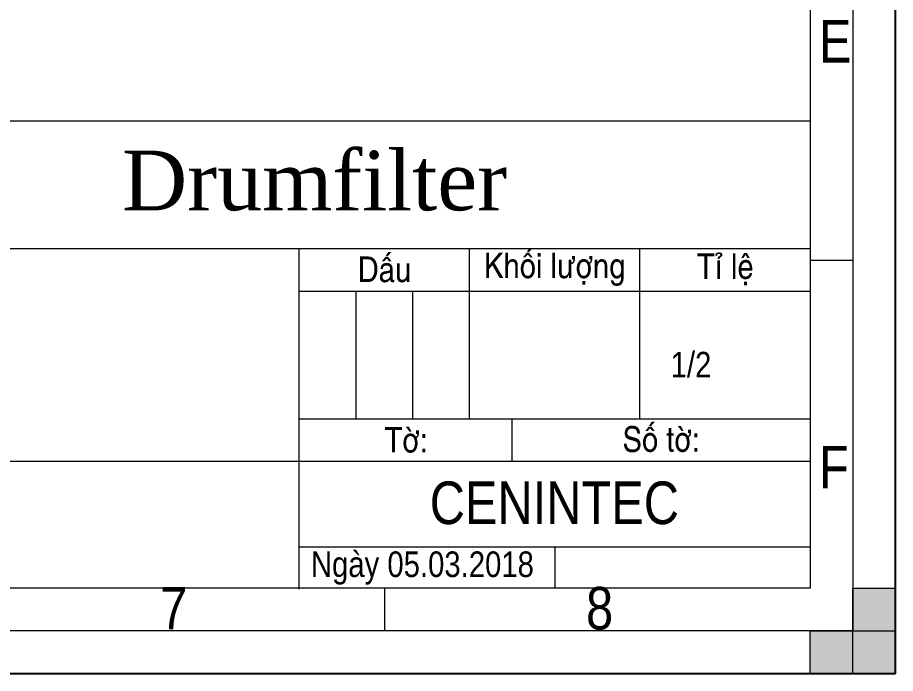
# Model space of a CAD drawing. Header units: millimetres. Extents: x 0 to 840, y 0 to 594.
# Drawn here: x 633.8 to 840, y 0 to 154 of the extents above; entities that cross this region are included whole.
import ezdxf

# ---------------------------------------------------------------- set-up
doc = ezdxf.new("R2010")
doc.units = ezdxf.units.MM
doc.header["$LTSCALE"] = 2
doc.layers.add('Border (ANSI)', color=7, linetype='Continuous', lineweight=70)
doc.layers.add('Symbol (ANSI)', color=7, linetype='Continuous', lineweight=25)
for name, color, linetype, lineweight, true_color in [('Khung ban ve', 5, 'Continuous', 15, 0x0000ff), ('Manh khung ten', 7, 'Continuous', 15, 0x994c4c), ('Net chu', 30, 'Continuous', 15, 0xff7f00), ('THIN', 5, 'Continuous', 15, 0x0000ff)]:
    doc.layers.add(name, color=color, linetype=linetype, lineweight=lineweight, true_color=true_color)
doc.styles.add('Linh_50', font='')
doc.styles.add('Note Text (ANSI)', font='')
doc.styles.get('Linh_50').set_extended_font_data('VNI-Helve-Condense')
doc.styles.get('Note Text (ANSI)').set_extended_font_data('VNI-Helve-Condense')

# ---------------------------------------------------------------- blocks, each defined once
blk = doc.blocks.new('Borders A3_Thuong')
at = {"layer": 'THIN'}
for points in [[(415, 0), (415, 10), (420, 10), (420, 0)], [(420, 0), (410, 0), (410, 5), (420, 5)]]:
    blk.add_hatch(color=256, dxfattribs=at).paths.add_polyline_path(points)
at = {"layer": 'Khung ban ve'}
for p, q in [((410, 287), (410, 10)), ((225, 64.88), (410.02, 64.88)), ((410, 59.88), (410.02, 59.88)), ((410, 54.88), (410.02, 54.88)), ((225, 49.88), (410.02, 49.88)), ((350, 9.88), (350, 49.88)), ((370, 29.88), (370, 49.88)), ((390, 29.88), (390, 49.88)), ((350, 44.88), (410.02, 44.88)), ((410, 39.88), (410.02, 39.88)), ((410, 34.88), (410.02, 34.88)), ((350, 29.88), (410.02, 29.88)), ((375, 24.88), (375, 29.88)), ((410, 24.88), (290, 24.88)), ((410, 19.88), (410.02, 19.88)), ((410, 10), (20, 10))]:
    blk.add_line(p, q, dxfattribs=at)
at = {"layer": 'Manh khung ten', "lineweight": 25}
for p, q in [((420, 0), (420, 297)), ((0, 0), (420, 0))]:
    blk.add_line(p, q, dxfattribs=at)
at = {"layer": 'Manh khung ten'}
for p, q in [((420, 297), (420, 0)), ((415, 292), (415, 5)), ((415, 48.46), (410.02, 48.46)), ((356.67, 29.88), (356.67, 44.88)), ((363.33, 29.88), (363.33, 44.88)), ((350, 14.88), (410.02, 14.88)), ((380.01, 14.88), (380.01, 10)), ((360, 10), (360, 5)), ((415, 5), (15, 5)), ((420, 0), (0, 0))]:
    blk.add_line(p, q, dxfattribs=at)
at = {"layer": 'THIN'}
for p, q in [((415, 0), (415, 10)), ((415, 10), (420, 10)), ((420, 10), (420, 0)), ((410, 0), (410, 5)), ((410, 5), (420, 5)), ((420, 5), (420, 0)), ((420, 0), (410, 0)), ((420, 0), (415, 0))]:
    blk.add_line(p, q, dxfattribs=at)
at = {"layer": 'Border (ANSI)', "style": 'Note Text (ANSI)'}
for s, insert, char_height, width, attachment_point in [('\\fTimes New Roman|b0|i0;\\H7.0000;Drumfilter', (351.81, 57.82), 7, 59.8872, 5), ('Daáu', (360, 47.42), 3, 19.9371, 5), ('Khoái löôïng', (379.99, 47.45), 3, 19.9371, 5), ('Tæ leä', (400.02, 47.45), 3, 19.9948, 5), ('Tôø:', (362.55, 27.41), 3, 24.9188, 5), ('Soá tôø:', (392.49, 27.48), 3, 34.8305, 5), ('\\fVNI-Helve-Condense|b0|i0;\\H5.0000;CENINTEC', (379.95, 20), 5, 59.8872, 5), ('\\fVNI-Helve-Condense|b0|i0;Ngaøy 05.03.2018', (351.37, 12.37), 3, 30.0083, 4)]:
    blk.add_mtext(s, dxfattribs=dict(at, insert=insert, char_height=char_height, width=width, attachment_point=attachment_point))
at = {"layer": 'Net chu', "style": 'Linh_50'}
for s, p in [('E', (411.02, 71.72)), ('F', (411.02, 21.72)), ('7', (333.67, 5.16)), ('8', (383.67, 5.16))]:
    blk.add_text(s, height=5, dxfattribs=at).set_placement(p)

msp = doc.modelspace()

# ---------------------------------------------------------------- block references
at = {"xscale": 2, "yscale": 2, "zscale": 2}
msp.add_blockref('Borders A3_Thuong', (0, 0), dxfattribs=at)

# ---------------------------------------------------------------- texts
at = {"layer": 'Symbol (ANSI)', "insert": (787.21, 75.51), "char_height": 6, "width": 10.4478, "attachment_point": 1, "line_spacing_factor": 0.25, "style": 'Note Text (ANSI)'}
msp.add_mtext('{\\fVNI-Helve-Condense|b0|i0;1/2\\P}', dxfattribs=at)

doc.saveas('drawing.dxf')
